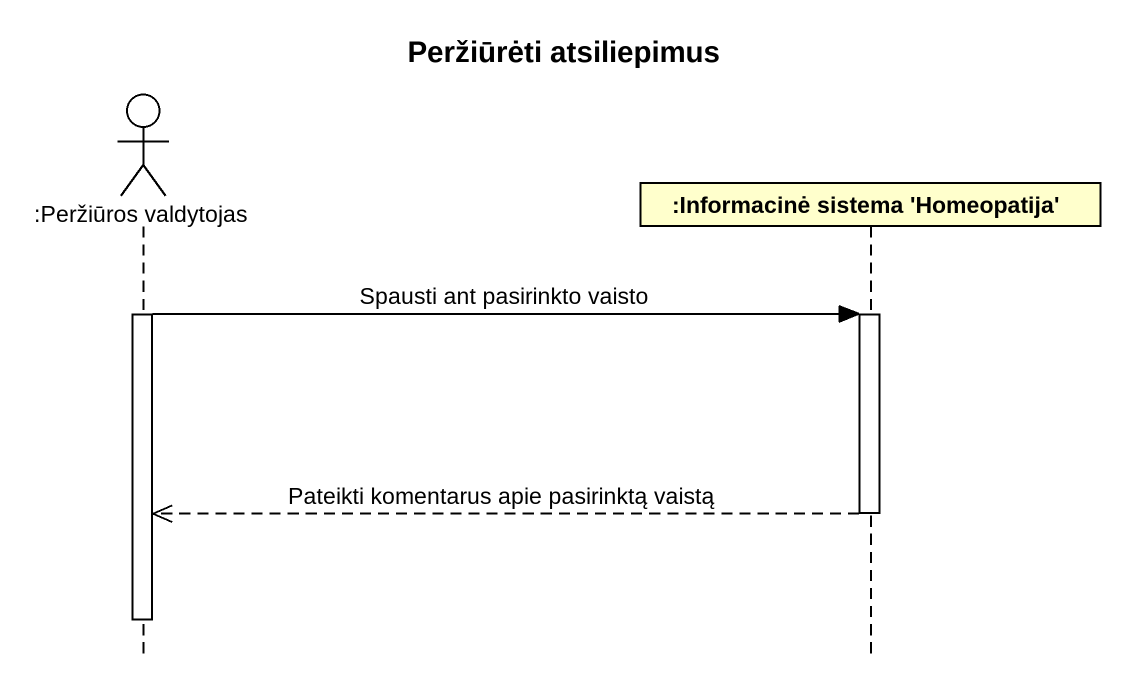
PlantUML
@startuml
title Peržiūrėti atsiliepimus
hide footbox
actor ":Peržiūros valdytojas" as Peržiūros_valdytojas
participant ":Informacinė sistema 'Homeopatija'" as Informacinė_sistema

activate Peržiūros_valdytojas
Peržiūros_valdytojas -> Informacinė_sistema : Spausti ant pasirinkto vaisto
activate Informacinė_sistema
Informacinė_sistema -->> Peržiūros_valdytojas : Pateikti komentarus apie pasirinktą vaistą
deactivate Informacinė_sistema
deactivate Peržiūros_valdytojas
@enduml
